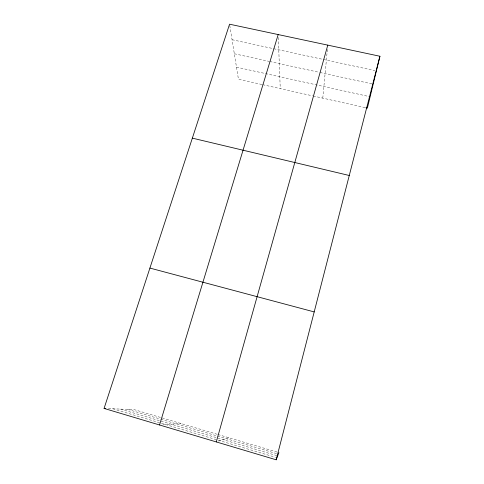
<?xml version="1.0" encoding="UTF-8"?>
<svg xmlns="http://www.w3.org/2000/svg" width="484" height="484" viewBox="0 0 484 484"><rect width="100%" height="100%" fill="white"/><g stroke="black" fill="none" stroke-linecap="round" stroke-linejoin="round"><path stroke-width="0.36" stroke-dasharray="2.42 1.81" d="M322.786 98.137L327.426 48.878M218.695 441.118L228.799 437.724M162.981 424.752L181.107 423.56M108.416 408.599L134.328 409.67L217.237 434.287M232.066 39.712L272.934 48.551M273.666 48.709L322.707 59.314M323.439 59.471L374.9 70.597M234.329 53.748L268.977 61.335M269.715 61.498L319.186 72.328M319.924 72.491L373.17 84.143M236.488 67.155L370.115 96.758M261.917 84.506L238.443 79.249L229.682 24.938M262.649 84.67L312.519 95.838M313.251 96.001L365.904 107.793M217.957 434.505L278.203 452.395M127.8 409.397L160.004 418.975M160.718 419.186L277.616 453.938M120.492 409.095L277.671 455.886M112.748 408.78L275.523 457.301M278.3 37.468L280.254 88.614"/><path stroke-width="0.73" d="M278.917 452.607L276.176 459.8L104.078 408.417L229.561 24.2L379.922 56.253L367.368 108.12L365.904 107.793M276.176 459.8L379.922 56.253M216.3 441.922L327.783 45.139M159.545 424.976L278.191 34.564M104.078 408.417L105.524 408.478M192.354 138.14L349.266 175.492M149.913 268.076L314.195 311.914"/></g></svg>
